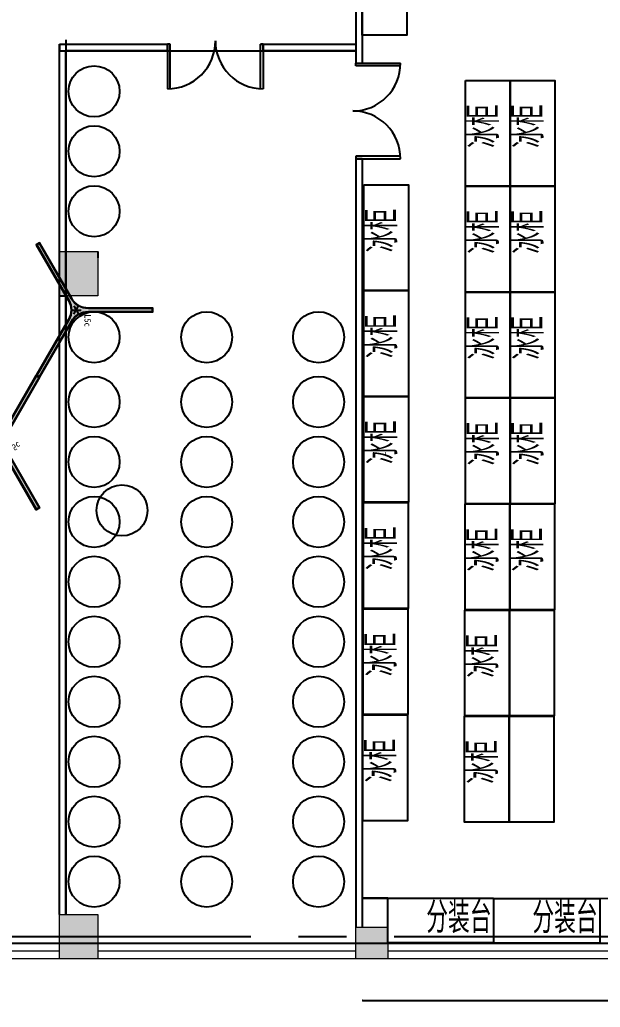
# Model space of a CAD drawing. Header units: millimetres. Extents: x -79903 to 358239, y -413462 to -100990.
# Drawn here: x -39135 to -30027, y -209225 to -193735 of the extents above; entities that cross this region are included whole.
import ezdxf
from ezdxf.enums import TextEntityAlignment as Align

# ---------------------------------------------------------------- set-up
doc = ezdxf.new("R2010")
doc.units = ezdxf.units.MM
doc.header["$LTSCALE"] = 300
doc.linetypes.add('CENTER', pattern=[2, 1.25, -0.25, 0.25, -0.25])
doc.layers.get('DEFPOINTS').update_dxf_attribs({"color": 250})
for name, color, linetype in [('204-天花灯具', 1, 'Continuous'), ('A—轴线', 1, 'CENTER'), ('A—轴线尺寸', 1, 'Continuous'), ('C—平顶—填充01(线状)', 8, 'Continuous'), ('C—平顶—灯具', 1, 'Continuous')]:
    doc.layers.add(name, color=color, linetype=linetype)
for name, color, linetype, lineweight in [('Q-01 原始墙柱', 7, 'Continuous', 0), ('Q-02 墙柱填充', 250, 'Continuous', 0), ('Q-11 建筑幕墙', 60, 'Continuous', 0)]:
    doc.layers.add(name, color=color, linetype=linetype, lineweight=lineweight)
doc.styles.add('ADD-dim', font='isocp.shx', dxfattribs={"width": 0.7, "bigfont": 'hztxt.shx'})
doc.styles.add('CVD', font='isocp.shx', dxfattribs={"width": 0.7, "bigfont": 'hztxt.shx'})
doc.styles.add('黑体', font='simhei.ttf', dxfattribs={"width": 0.8})
doc.dimstyles.new('ADD-(模型空间)', dxfattribs={"dimscale": 100, "dimtxt": 3, "dimasz": 1, "dimexe": 1, "dimexo": 1, "dimgap": 0.4, "dimtad": 1, "dimdec": 0, "dimrnd": 5, "dimzin": 0, "dimdsep": 46, "dimtxsty": 'ADD-dim', "dimblk1": 'DIM1', "dimblk2": 'DIM1', "dimsah": 1, "dimcen": 2, "dimclrd": 33, "dimclre": 33, "dimclrt": 4, "dimadec": 0, "dimazin": 0, "dimtfac": 2, "dimtdec": 0, "dimtix": 1, "dimtmove": 2, "dimatfit": 3, "dimldrblk": 'HBA_Leader_Arrow', "dimfxl": 5, "dimfxlon": 1, "dimtolj": 1, "dimtzin": 0, "dimarcsym": 0})
doc.dimstyles.new('布局1：100', dxfattribs={"dimtxt": 2.5, "dimasz": 1, "dimexe": 1, "dimexo": 1, "dimgap": 0.3, "dimtad": 1, "dimdec": 0, "dimlfac": 100, "dimrnd": 5, "dimzin": 0, "dimdsep": 46, "dimtxsty": 'CVD', "dimblk1": 'DIM1', "dimblk2": 'DIM1', "dimsah": 1, "dimcen": 2, "dimclrd": 9, "dimclre": 9, "dimclrt": 1, "dimadec": 0, "dimazin": 0, "dimtfac": 2, "dimtdec": 0, "dimtix": 1, "dimtmove": 2, "dimatfit": 3, "dimldrblk": 'HBA_Leader_Arrow', "dimfxl": 4, "dimfxlon": 1, "dimtolj": 1, "dimtzin": 0, "dimarcsym": 0})

# ---------------------------------------------------------------- blocks, each defined once
blk = doc.blocks.new('DIM1')
at = {"color": 8}
blk.add_line((-1.071428571420256, 0), (1.071428571420256, 0), dxfattribs=at)
at = {"const_width": 0.3571428571369176}
blk.add_lwpolyline([(-0.5, -0.5), (0.5, 0.5)], dxfattribs=at)
blk = doc.blocks.new('*D421')
at = {"layer": 'A—轴线尺寸', "color": 33, "lineweight": -2, "transparency": 16777216}
for p, q in [((-2152.406210180788, -3.461333177896375e-13), (-2752.406210180788, -4.426206767702356e-13)), ((-2652.406210180788, -100.0000000000005), (-2652.406210180788, -900.0000000000025)), ((-2152.406210180787, -1000.000000000002), (-2752.406210180787, -1000.000000000003))]:
    blk.add_line(p, q, dxfattribs=at)
at = {"layer": 'DEFPOINTS', "color": 0, "transparency": 16777216}
for p in [(0, 0), (-2652.406210180788, -1000.000000000003), (10280.50964247337, -1000)]:
    blk.add_point(p, dxfattribs=at)
at = {"layer": 'A—轴线尺寸', "color": 33, "lineweight": -2, "transparency": 16777216, "xscale": 100, "yscale": 100, "zscale": 100}
for p, rotation in [((-2652.406210180788, -4.265394502734693e-13), 90), ((-2652.406210180788, -1000.000000000003), 270)]:
    blk.add_blockref('DIM1', p, dxfattribs=dict(at, rotation=rotation))
at = {"layer": 'A—轴线尺寸', "color": 4, "transparency": 16777216, "insert": (-2842.406210180787, -500.0000000000006), "char_height": 300, "attachment_point": 5, "rotation": 90, "style": 'ADD-dim'}
blk.add_mtext('\\A1;1000', dxfattribs=at)
blk = doc.blocks.new('HBA_Leader_Arrow')
blk.add_line((0, 0), (-1, -2.5011e-12))
at = {"extrusion": (0, 0, -1)}
blk.add_lwpolyline([(0, 0), (0.5972653364297003, -1.064895548016236), (0.9647843767884297, -0.7876872378553799), (0.0743038223095027, 5.9117e-12), (0.9647843767884297, 0.7876872378503778), (0.5972653364301542, 1.064895548012827)], close=True, dxfattribs=at)
for points in [[(-0.9647843767920676, 0.7876872378503778), (-0.5972653364351564, 1.064895548013055), (-0.0743038223163239, -2.274e-13), (0, 0)], [(-0.9647843767884297, -0.7876872378553799), (-0.5972653364297003, -1.064895548016236), (-0.0743038223163239, -2.274e-13), (0, 0)]]:
    blk.add_solid(points)
blk = doc.blocks.new('门')
for p, q in [((-19710.55547123891, -199017.7762030959), (-19010.5554712389, -199017.7762030959)), ((-19011.67697642148, -199058.7762030959), (-19710.55547123891, -199058.7762030959)), ((-19011.67697642148, -200476.7762030959), (-19710.55547123891, -200476.7762030959)), ((-19710.55547123891, -200476.7762030959), (-19710.55547123891, -200517.7762030959)), ((-19710.55547123891, -200517.7762030959), (-19010.5554712389, -200517.7762030959))]:
    blk.add_line(p, q)
for centre, start, end in [((-19760.5554712389, -199017.7762030959), 269.9999999999989, 0), ((-19760.5554712389, -200517.7762030959), 0, 90.00000000000114)]:
    blk.add_arc(centre, 750, start, end)
blk = doc.blocks.new('*D482')
at = {"layer": '204-天花灯具', "color": 9, "lineweight": -2, "transparency": 16777216}
for p, q in [((-33760.55547123891, -209117.3450572198), (-33760.55547123891, -209121.3450572198)), ((-25604.14060345734, -209117.3450572198), (-25604.14060345734, -209121.3450572198)), ((-33759.55547123891, -209120.3450572198), (-25605.14060345734, -209120.3450572198))]:
    blk.add_line(p, q, dxfattribs=at)
at = {"layer": 'DEFPOINTS', "color": 0, "transparency": 16777216}
for p in [(-33760.55547123891, -207967.7762030959), (-25604.14060345734, -208137.4218958175), (-25604.14060345734, -209120.3450572198)]:
    blk.add_point(p, dxfattribs=at)
at = {"layer": '204-天花灯具', "color": 9, "lineweight": -2, "transparency": 16777216, "rotation": 180}
blk.add_blockref('DIM1', (-33760.55547123891, -209120.3450572198), dxfattribs=at)
at = {"layer": '204-天花灯具', "color": 9, "lineweight": -2, "transparency": 16777216}
blk.add_blockref('DIM1', (-25604.14060345734, -209120.3450572198), dxfattribs=at)
at = {"layer": '204-天花灯具', "color": 1, "transparency": 16777216, "insert": (-29682.34803734813, -209118.7950572199), "char_height": 2.5, "attachment_point": 5, "style": 'CVD'}
blk.add_mtext('\\A1;815640', dxfattribs=at)
blk = doc.blocks.new('A$C4F982922')
at = {"layer": 'C—平顶—填充01(线状)'}
h = blk.add_hatch(color=7, dxfattribs=at)
h.dxf.hatch_style = 1
h.set_gradient(color1=(255, 255, 255), color2=(128, 128, 128), rotation=45, tint=1, name='INVCYLINDER')
edge = h.paths.add_edge_path()
edge.add_arc((-2.533197402954102e-07, -381.0511775016785), 305.0000000829427, 60.000000005763525, 119.9999999942365, ccw=False)
edge.add_line((152.4999997615814, -116.9134292602539), (1022.400357633829, -619.1506350040436))
edge.add_line((1022.400357633829, -619.1506350040436), (1047.400357618928, -575.8493649959564))
edge.add_line((1047.400357618928, -575.8493649959564), (177.5000001043081, -73.61215949058533))
edge.add_arc((330.0000002086163, 190.5255887508392), 305.0000001276462, 180, 239.9999999912181, ccw=False)
edge.add_line((25.00000010430813, 190.5255887508392), (25.00000010430813, 1195))
edge.add_line((25.00000010430813, 1195), (-24.99999989569187, 1195))
edge.add_line((-24.99999989569187, 1195), (-24.99999989569187, 190.5255885124207))
edge.add_arc((-329.9999998956919, 190.5255885124207), 305, -60.000000010611984, 0, ccw=False)
edge.add_line((-177.499999910593, -73.6121597290039), (-1047.400357410312, -575.8493649959564))
edge.add_line((-1047.400357410312, -575.8493649959564), (-1022.400357425213, -619.1506350040436))
edge.add_line((-1022.400357425213, -619.1506350040436), (-152.5000002682209, -116.9134292602539))
at = {"layer": 'C—平顶—灯具', "color": 1}
for p, q in [((-65.86225190758705, -38.02558875083923), (65.86225190758705, 38.02558875083923)), ((65.86225163936615, -38.02558898925781), (-65.86225171387196, 38.02558851242065)), ((-2.533197402954102e-07, -76.05117750167847), (-2.384185791015625e-07, 76.05117726325989))]:
    blk.add_line(p, q, dxfattribs=at)
at = {"layer": 'C—平顶—灯具'}
blk.add_lwpolyline([(-150.0000002682209, -121.2435562610626, -0.2679491924618589), (149.9999997615814, -121.2435562610626), (1024.230484649539, -625.9807620048523), (1054.230484649539, -574.0192379951477), (180.0000001043081, -69.28203248977661, -0.2679491924244569), (30.00000010430813, 190.5255887508392), (30.00000010430813, 1200), (-29.99999989569187, 1200), (-29.99999989569187, 190.5255885124207, -0.2679491925328428), (-179.999999910593, -69.28203272819519), (-1054.230484440923, -574.0192379951477), (-1024.230484440923, -625.9807620048523), (-150.0000002682209, -121.2435562610626)], format="xyb", dxfattribs=at)
at = {"layer": 'C—平顶—灯具', "color": 8}
blk.add_lwpolyline([(-152.5000002682209, -116.9134292602539, -0.2679491924613551), (152.4999997615814, -116.9134292602539), (1022.400357633829, -619.1506350040436), (1047.400357618928, -575.8493649959564), (177.5000001043081, -73.61215949058533, -0.2679491924086531), (25.00000010430813, 190.5255887508392), (25.00000010430813, 1195), (-24.99999989569187, 1195), (-24.99999989569187, 190.5255885124207, -0.2679491925152621), (-177.499999910593, -73.6121597290039), (-1047.400357410312, -575.8493649959564), (-1022.400357425213, -619.1506350040436)], format="xyb", close=True, dxfattribs=at)
at = {"layer": 'C—平顶—灯具', "style": '黑体', "width": 0.8}
blk.add_text('L5c', height=100, dxfattribs=at).set_placement((163.7686675935984, 180.2149171829224, 75.29647824816585), align=Align.MIDDLE_CENTER)
blk = doc.blocks.new('*D495')
at = {"layer": '204-天花灯具', "color": 9, "lineweight": -2, "transparency": 16777216}
for p, q in [((-33395.65379801986, -200534.7389719221), (-33396.65379801986, -200534.7389719221)), ((-33394.65379801986, -200534.7389719221), (-33394.65379801986, -200533.7389719221)), ((-33394.65379801986, -200534.7389719221), (-33394.65379801986, -200533.7389719221)), ((-33393.65379801986, -200534.7389719221), (-33392.65379801986, -200534.7389719221))]:
    blk.add_line(p, q, dxfattribs=at)
at = {"layer": 'DEFPOINTS', "color": 0, "transparency": 16777216}
blk.add_point((-33394.65379801986, -200534.7389719221), dxfattribs=at)
blk.add_point((-33394.65379801986, -200534.7389719221), dxfattribs=at)
blk.add_point((-33394.65379801986, -200534.7389719221), dxfattribs=at)
at = {"layer": '204-天花灯具', "color": 9, "lineweight": -2, "transparency": 16777216}
blk.add_blockref('DIM1', (-33394.65379801986, -200534.7389719221), dxfattribs=at)
at = {"layer": '204-天花灯具', "color": 9, "lineweight": -2, "transparency": 16777216, "rotation": 180}
blk.add_blockref('DIM1', (-33394.65379801986, -200534.7389719221), dxfattribs=at)
at = {"layer": '204-天花灯具', "color": 1, "transparency": 16777216, "insert": (-33394.65379801986, -200533.1889719221), "char_height": 2.5, "attachment_point": 5, "style": 'CVD'}
blk.add_mtext('\\A1;0', dxfattribs=at)
blk = doc.blocks.new('A$C5AE9663F')
at = {"layer": 'A—轴线', "color": 24, "linetype": 'CENTER', "ltscale": 10}
blk.add_line((29900, 0), (-4400, 0), dxfattribs=at)
at = {"layer": 'A—轴线尺寸'}
dim = blk.add_linear_dim(base=(-2652.406210180788, -1000.000000000003), p1=(0, 0), p2=(10280.50964247336, -1000), angle=90, dimstyle='ADD-(模型空间)', dxfattribs=at)
dim.commit()
dim.dimension.update_dxf_attribs({"geometry": '*D421', "text_midpoint": (-2842.406210180787, -500.0000000000006)})

msp = doc.modelspace()

# ---------------------------------------------------------------- hatches: boundary and pattern name
at = {"layer": 'Q-02 墙柱填充'}
h = msp.add_hatch(color=252, dxfattribs=at)
h.dxf.hatch_style = 1
h.paths.add_polyline_path([(-47110.55547123891, -186967.7762030959), (-47710.55547123891, -186967.7762030959), (-47710.55547123891, -187667.7762030959), (-47110.55547123891, -187667.7762030959)])
h.paths.add_polyline_path([(-42560.55547123891, -187167.7762030959), (-43060.55547123891, -187167.7762030959), (-43060.55547123891, -187667.7762030959), (-42560.55547123891, -187667.7762030959)])
h.paths.add_polyline_path([(-37910.55547123891, -186967.7762030959), (-38510.55547123891, -186967.7762030959), (-38510.55547123891, -187667.7762030959), (-37910.55547123891, -187667.7762030959)])
h.paths.add_polyline_path([(-33360.55547123891, -187167.7762030959), (-33860.55547123891, -187167.7762030959), (-33860.55547123891, -187667.7762030959), (-33360.55547123891, -187667.7762030959)])
h.paths.add_polyline_path([(-28710.55547123891, -186967.7762030959), (-29310.55547123891, -186967.7762030959), (-29310.55547123891, -187667.7762030959), (-28710.55547123891, -187667.7762030959)])
h.paths.add_polyline_path([(-19510.55547123891, -186967.7762030959), (-20110.55547123891, -186967.7762030959), (-20110.55547123891, -187667.7762030959), (-19510.55547123891, -187667.7762030959)])
h.paths.add_polyline_path([(-19510.55547123891, -193267.7762030959), (-20110.55547123891, -193267.7762030959), (-20110.55547123891, -193967.7762030959), (-19510.55547123891, -193967.7762030959)])
h.paths.add_polyline_path([(-28710.55547123891, -193267.7762030959), (-29310.55547123891, -193267.7762030959), (-29310.55547123891, -193967.7762030959), (-28710.55547123891, -193967.7762030959)])
h.paths.add_polyline_path([(-28710.55547123891, -197367.7762030959), (-29310.55547123891, -197367.7762030959), (-29310.55547123891, -198067.7762030959), (-28710.55547123891, -198067.7762030959)])
h.paths.add_polyline_path([(-19510.55547123891, -197367.7762030959), (-20110.55547123891, -197367.7762030959), (-20110.55547123891, -198067.7762030959), (-19510.55547123891, -198067.7762030959)])
h.paths.add_polyline_path([(-37910.55547123891, -197367.7762030959), (-38510.55547123891, -197367.7762030959), (-38510.55547123891, -198067.7762030959), (-37910.55547123891, -198067.7762030959)])
h.paths.add_polyline_path([(-47110.55547123891, -197367.7762030959), (-47710.55547123891, -197367.7762030959), (-47710.55547123891, -198067.7762030959), (-47110.55547123891, -198067.7762030959)])
h.paths.add_polyline_path([(-47110.55547123891, -207767.7762030959), (-47710.55547123891, -207767.7762030959), (-47710.55547123891, -208467.7762030959), (-47110.55547123891, -208467.7762030959)])
h.paths.add_polyline_path([(-37910.55547123891, -207767.7762030959), (-38510.55547123891, -207767.7762030959), (-38510.55547123891, -208467.7762030959), (-37910.55547123891, -208467.7762030959)])
h.paths.add_polyline_path([(-33360.55547123891, -207967.7762030959), (-33860.55547123891, -207967.7762030959), (-33860.55547123891, -208467.7762030959), (-33360.55547123891, -208467.7762030959)])
h.paths.add_polyline_path([(-28710.55547123891, -207767.7762030959), (-29310.55547123891, -207767.7762030959), (-29310.55547123891, -208467.7762030959), (-28710.55547123891, -208467.7762030959)])
h.paths.add_polyline_path([(-24160.55547123891, -207967.7762030959), (-24660.55547123891, -207967.7762030959), (-24660.55547123891, -208467.7762030959), (-24160.55547123891, -208467.7762030959)])
h.paths.add_polyline_path([(-19510.55547123891, -207767.7762030959), (-20110.55547123891, -207767.7762030959), (-20110.55547123891, -208467.7762030959), (-19510.55547123891, -208467.7762030959)])
h = msp.add_hatch(color=252, dxfattribs=at)
h.dxf.hatch_style = 1
h.paths.add_polyline_path([(-47110.55547123891, -186967.7762030959), (-47710.55547123891, -186967.7762030959), (-47710.55547123891, -187667.7762030959), (-47110.55547123891, -187667.7762030959)])
h.paths.add_polyline_path([(-42560.55547123891, -187167.7762030959), (-43060.55547123891, -187167.7762030959), (-43060.55547123891, -187667.7762030959), (-42560.55547123891, -187667.7762030959)])
h.paths.add_polyline_path([(-37910.55547123891, -186967.7762030959), (-38510.55547123891, -186967.7762030959), (-38510.55547123891, -187667.7762030959), (-37910.55547123891, -187667.7762030959)])
h.paths.add_polyline_path([(-33360.55547123891, -187167.7762030959), (-33860.55547123891, -187167.7762030959), (-33860.55547123891, -187667.7762030959), (-33360.55547123891, -187667.7762030959)])
h.paths.add_polyline_path([(-28710.55547123891, -186967.7762030959), (-29310.55547123891, -186967.7762030959), (-29310.55547123891, -187667.7762030959), (-28710.55547123891, -187667.7762030959)])
h.paths.add_polyline_path([(-19510.55547123891, -186967.7762030959), (-20110.55547123891, -186967.7762030959), (-20110.55547123891, -187667.7762030959), (-19510.55547123891, -187667.7762030959)])
h.paths.add_polyline_path([(-19510.55547123891, -193267.7762030959), (-20110.55547123891, -193267.7762030959), (-20110.55547123891, -193967.7762030959), (-19510.55547123891, -193967.7762030959)])
h.paths.add_polyline_path([(-28710.55547123891, -193267.7762030959), (-29310.55547123891, -193267.7762030959), (-29310.55547123891, -193967.7762030959), (-28710.55547123891, -193967.7762030959)])
h.paths.add_polyline_path([(-28710.55547123891, -197367.7762030959), (-29310.55547123891, -197367.7762030959), (-29310.55547123891, -198067.7762030959), (-28710.55547123891, -198067.7762030959)])
h.paths.add_polyline_path([(-19510.55547123891, -197367.7762030959), (-20110.55547123891, -197367.7762030959), (-20110.55547123891, -198067.7762030959), (-19510.55547123891, -198067.7762030959)])
h.paths.add_polyline_path([(-37910.55547123891, -197367.7762030959), (-38510.55547123891, -197367.7762030959), (-38510.55547123891, -198067.7762030959), (-37910.55547123891, -198067.7762030959)])
h.paths.add_polyline_path([(-47110.55547123891, -197367.7762030959), (-47710.55547123891, -197367.7762030959), (-47710.55547123891, -198067.7762030959), (-47110.55547123891, -198067.7762030959)])
h.paths.add_polyline_path([(-47110.55547123891, -207767.7762030959), (-47710.55547123891, -207767.7762030959), (-47710.55547123891, -208467.7762030959), (-47110.55547123891, -208467.7762030959)])
h.paths.add_polyline_path([(-37910.55547123891, -207767.7762030959), (-38510.55547123891, -207767.7762030959), (-38510.55547123891, -208467.7762030959), (-37910.55547123891, -208467.7762030959)])
h.paths.add_polyline_path([(-33360.55547123891, -207967.7762030959), (-33860.55547123891, -207967.7762030959), (-33860.55547123891, -208467.7762030959), (-33360.55547123891, -208467.7762030959)])
h.paths.add_polyline_path([(-28710.55547123891, -207767.7762030959), (-29310.55547123891, -207767.7762030959), (-29310.55547123891, -208467.7762030959), (-28710.55547123891, -208467.7762030959)])
h.paths.add_polyline_path([(-24160.55547123891, -207967.7762030959), (-24660.55547123891, -207967.7762030959), (-24660.55547123891, -208467.7762030959), (-24160.55547123891, -208467.7762030959)])
h.paths.add_polyline_path([(-19510.55547123891, -207767.7762030959), (-20110.55547123891, -207767.7762030959), (-20110.55547123891, -208467.7762030959), (-19510.55547123891, -208467.7762030959)])

# ---------------------------------------------------------------- linework, layer by layer
for p, q in [((-33860.55547123891, -192617.7762030959), (-33860.55547123891, -194415.9617817447)), ((-33760.55547123891, -192617.7762030959), (-33760.55547123891, -194415.9617817447)), ((-38410.55547123891, -194050.6210796509), (-38410.55547123891, -207767.7762030959)), ((-33860.55547123891, -195915.9617817447), (-33860.55547123891, -207967.7762030959)), ((-33760.55547123891, -195915.9617817447), (-33760.55547123891, -207967.7762030959)), ((-37910.55547123891, -197367.7762030959), (-37910.55547123891, -197467.7762030959)), ((-37910.55547123891, -197367.7762030959), (-37910.55547123891, -197467.7762030959)), ((-38510.55547123891, -198067.7762030959), (-38410.55547123891, -198067.7762030959)), ((-38510.55547123891, -198067.7762030959), (-38410.55547123891, -198067.7762030959))]:
    msp.add_line(p, q)
at = {"color": 4}
for p, q in [((-33360.55547123891, -207513.1195608326), (-33760.55547123891, -207513.1195608326)), ((-33760.55547123891, -207513.1195608326), (-25560.76956240981, -207522.2731348642))]:
    msp.add_line(p, q, dxfattribs=at)
for points in [[(-33860.55547123891, -187667.7762030959), (-47460.55547123891, -187667.7762030959), (-47460.55547123891, -190842.7762030959), (-47110.55547123891, -190842.7762030959), (-47110.55547123891, -198067.7762030959), (-47460.55547123891, -198067.7762030959), (-47460.55547123891, -207767.7762030959), (-47110.55547123891, -207767.7762030959), (-47110.55547123891, -208217.7762030959), (-20110.55547123891, -208217.7762030959), (-20110.55547123891, -207767.7762030959), (-19760.55547123891, -207767.7762030959), (-19760.55547123891, -193967.7762030959), (-20110.55547123891, -193967.7762030959), (-20110.55547123891, -193717.7762030959), (-23010.55547123891, -193717.7762030959), (-23010.55547123891, -188817.7762030959), (-25110.55547123891, -188817.7762030959), (-25110.55547123891, -192417.7762030959), (-29110.55547123891, -192417.7762030959), (-29310.55547123891, -192417.7762030959), (-29310.55547123891, -192317.7762030959), (-33860.55547123891, -192317.7762030959)], [(-33760.55547123891, -192317.7762030959), (-33060.55547123891, -192317.7762030959), (-33060.55547123891, -193977.7762030959), (-33760.55547123891, -193977.7762030959)], [(-32141.56102053746, -194686.0209923211), (-31441.56102053746, -194686.0209923211), (-31441.56102053746, -196346.0209923211), (-32141.56102053746, -196346.0209923211)], [(-31441.56102053746, -194686.0209923211), (-30741.56102053746, -194686.0209923211), (-30741.56102053746, -196346.0209923211), (-31441.56102053746, -196346.0209923211)], [(-33737.28628613055, -196324.1541303191), (-33037.28628613055, -196324.1541303191), (-33037.28628613055, -197984.1541303191), (-33737.28628613055, -197984.1541303191)], [(-32141.56102053746, -196346.0209923211), (-31441.56102053746, -196346.0209923211), (-31441.56102053746, -198006.0209923211), (-32141.56102053746, -198006.0209923211)], [(-31441.56102053746, -196346.0209923211), (-30741.56102053746, -196346.0209923211), (-30741.56102053746, -198006.0209923211), (-31441.56102053746, -198006.0209923211)], [(-33737.28628613055, -197984.1541303191), (-33037.28628613055, -197984.1541303191), (-33037.28628613055, -199644.1541303191), (-33737.28628613055, -199644.1541303191)], [(-32141.56102053746, -198006.0209923211), (-31441.56102053746, -198006.0209923211), (-31441.56102053746, -199666.0209923211), (-32141.56102053746, -199666.0209923211)], [(-31441.56102053746, -198006.0209923211), (-30741.56102053746, -198006.0209923211), (-30741.56102053746, -199666.0209923211), (-31441.56102053746, -199666.0209923211)], [(-33737.28628613055, -199644.1541303191), (-33037.28628613055, -199644.1541303191), (-33037.28628613055, -201304.1541303191), (-33737.28628613055, -201304.1541303191)], [(-32141.56102053746, -199666.0209923211), (-31441.56102053746, -199666.0209923211), (-31441.56102053746, -201326.0209923211), (-32141.56102053746, -201326.0209923211)], [(-31441.56102053746, -199666.0209923211), (-30741.56102053746, -199666.0209923211), (-30741.56102053746, -201326.0209923211), (-31441.56102053746, -201326.0209923211)], [(-33741.94012315222, -201308.8785448745), (-33041.94012315222, -201308.8785448745), (-33041.94012315222, -202968.8785448745), (-33741.94012315222, -202968.8785448745)], [(-32146.21485755913, -201330.7454068764), (-31446.21485755913, -201330.7454068764), (-31446.21485755913, -202990.7454068764), (-32146.21485755913, -202990.7454068764)], [(-31446.21485755913, -201330.7454068764), (-30746.21485755913, -201330.7454068764), (-30746.21485755913, -202990.7454068764), (-31446.21485755913, -202990.7454068764)], [(-33746.59396017389, -202973.6029594298), (-33046.59396017389, -202973.6029594298), (-33046.59396017389, -204633.6029594298), (-33746.59396017389, -204633.6029594298)], [(-32150.8686945808, -202995.4698214318), (-31450.8686945808, -202995.4698214318), (-31450.8686945808, -204655.4698214318), (-32150.8686945808, -204655.4698214318)], [(-31450.8686945808, -202995.4698214318), (-30750.8686945808, -202995.4698214318), (-30750.8686945808, -204655.4698214318), (-31450.8686945808, -204655.4698214318)], [(-33751.24779719557, -204638.3273739852), (-33051.24779719557, -204638.3273739852), (-33051.24779719557, -206298.3273739852), (-33751.24779719557, -206298.3273739852)], [(-32155.52253160248, -204660.1942359871), (-31455.52253160248, -204660.1942359871), (-31455.52253160248, -206320.1942359871), (-32155.52253160248, -206320.1942359871)], [(-31455.52253160248, -204660.1942359871), (-30755.52253160248, -204660.1942359871), (-30755.52253160248, -206320.1942359871), (-31455.52253160248, -206320.1942359871)], [(-31700.55547123891, -207513.1195608326), (-31700.55547123891, -208213.1195608326), (-33360.55547123891, -208213.1195608326), (-33360.55547123891, -207513.1195608326)], [(-30035.83105668356, -207517.7762030959), (-30035.83105668356, -208217.7762030959), (-31695.83105668356, -208217.7762030959), (-31695.83105668356, -207517.7762030959)]]:
    msp.add_lwpolyline(points, close=True)
at = {"layer": '204-天花灯具', "color": 0}
for p, q in [((-38410.55547123891, -194050.6210796509), (-38410.55547123891, -194050.6210796509)), ((-38510.55547123891, -207767.7762030959), (-38510.55547123891, -194117.7762030959)), ((-38510.55547123891, -194117.7762030959), (-36815.591466552, -194117.7762030959)), ((-38510.55547123891, -207767.7762030959), (-38510.55547123891, -194117.7762030959)), ((-38510.55547123891, -194117.7762030959), (-36815.591466552, -194117.7762030959)), ((-38509.86673071655, -194120.7970154868), (-38509.86673071655, -194220.7970154868)), ((-38509.86673071655, -194220.7970154868), (-33860.55547123891, -194220.7970154866)), ((-38410.55547123891, -194217.7762030959), (-36815.591466552, -194217.7762030958)), ((-38410.55547123891, -207767.7762030959), (-38410.55547123891, -194217.7762030959)), ((-38410.55547123891, -194217.7762030959), (-36815.591466552, -194217.7762030958)), ((-38410.55547123891, -207767.7762030959), (-38410.55547123891, -194217.7762030959)), ((-36815.591466552, -194217.7762030959), (-36815.591466552, -194117.7762030959)), ((-36815.591466552, -194217.7762030959), (-36815.591466552, -194117.7762030959)), ((-35315.591466552, -194117.7762030959), (-35356.591466552, -194117.7762030959)), ((-35315.591466552, -194117.7762030959), (-35356.591466552, -194117.7762030959)), ((-35356.591466552, -194117.7762030959), (-33860.55547123891, -194117.7762030959)), ((-35315.591466552, -194217.7762030959), (-35315.591466552, -194117.7762030959)), ((-35315.591466552, -194117.7762030959), (-33860.55547123891, -194117.7762030959)), ((-35315.591466552, -194117.7762030959), (-35315.591466552, -194117.7762030959)), ((-35315.591466552, -194117.7762030959), (-33860.55547123891, -194117.7762030959)), ((-35315.591466552, -194217.7762030959), (-35315.591466552, -194117.7762030959)), ((-35315.591466552, -194117.7762030959), (-35315.591466552, -194117.7762030959)), ((-35315.591466552, -194217.7762030959), (-33860.55547123891, -194217.7762030959)), ((-35315.591466552, -194217.7762030959), (-33860.55547123891, -194217.7762030959)), ((-33860.55547123891, -194415.9617817447), (-33760.55547123891, -194415.9617817447)), ((-33860.55547123891, -194456.9617817447), (-33860.55547123891, -194415.9617817447)), ((-33760.55547123891, -195915.9617817447), (-33860.55547123891, -195915.9617817447))]:
    msp.add_line(p, q, dxfattribs=at)
for centre in [(-37968.25676895643, -194858.0707385588), (-37968.25676895643, -194858.0707385588), (-37968.25676895643, -195798.4823264227), (-37968.25676895643, -195798.4823264227), (-37968.25676895643, -196739.0603586502), (-37968.25676895643, -196739.0603586502), (-37968.25676895643, -198714.1200315214), (-37968.25676895643, -198714.1200315214), (-37968.25676895643, -198714.1200315214), (-37968.25676895643, -198714.1200315214), (-36201.8971880452, -198714.1200315214), (-36201.8971880452, -198714.1200315214), (-34447.06586621143, -198714.1200315214), (-34447.06586621143, -198714.1200315214), (-37968.25676895643, -199729.6204691808), (-37968.25676895643, -199729.6204691808), (-37968.25676895643, -199729.6204691808), (-37968.25676895643, -199729.6204691808), (-36201.8971880452, -199729.6204691808), (-36201.8971880452, -199729.6204691808), (-34447.06586621143, -199729.6204691808), (-34447.06586621143, -199729.6204691808), (-37968.25676895643, -200670.1985014082), (-37968.25676895643, -200670.1985014082), (-37968.25676895643, -200670.1985014082), (-37968.25676895643, -200670.1985014082), (-36201.8971880452, -200670.1985014082), (-36201.8971880452, -200670.1985014082), (-34447.06586621143, -200670.1985014082), (-34447.06586621143, -200670.1985014082), (-37530.91473153117, -201431.3953289264), (-37968.25676895643, -201610.7765336357), (-37968.25676895643, -201610.7765336357), (-37968.25676895643, -201610.7765336357), (-37968.25676895643, -201610.7765336357), (-36201.8971880452, -201610.7765336357), (-36201.8971880452, -201610.7765336357), (-34447.06586621143, -201610.7765336357), (-34447.06586621143, -201610.7765336357), (-37968.25676895643, -202551.3545658631), (-37968.25676895643, -202551.3545658631), (-37968.25676895643, -202551.3545658631), (-37968.25676895643, -202551.3545658631), (-36201.8971880452, -202551.3545658631), (-36201.8971880452, -202551.3545658631), (-34447.06586621143, -202551.3545658631), (-34447.06586621143, -202551.3545658631), (-37968.25676895643, -203491.9325980906), (-37968.25676895643, -203491.9325980906), (-37968.25676895643, -203491.9325980906), (-37968.25676895643, -203491.9325980906), (-36201.8971880452, -203491.9325980906), (-36201.8971880452, -203491.9325980906), (-34447.06586621143, -203491.9325980906), (-34447.06586621143, -203491.9325980906), (-37968.25676895643, -204432.5106303181), (-37968.25676895643, -204432.5106303181), (-37968.25676895643, -204432.5106303181), (-37968.25676895643, -204432.5106303181), (-36201.8971880452, -204432.5106303181), (-36201.8971880452, -204432.5106303181), (-34447.06586621143, -204432.5106303181), (-34447.06586621143, -204432.5106303181), (-37968.25676895643, -205373.0886625455), (-37968.25676895643, -205373.0886625455), (-37968.25676895643, -205373.0886625455), (-37968.25676895643, -205373.0886625455), (-36201.8971880452, -205373.0886625455), (-36201.8971880452, -205373.0886625455), (-34447.06586621143, -205373.0886625455), (-34447.06586621143, -205373.0886625455), (-37968.25676895643, -206313.666694773), (-37968.25676895643, -206313.666694773), (-37968.25676895643, -206313.666694773), (-37968.25676895643, -206313.666694773), (-36201.8971880452, -206313.666694773), (-36201.8971880452, -206313.666694773), (-34447.06586621143, -206313.666694773), (-34447.06586621143, -206313.666694773), (-37968.25676895643, -207254.2447270005), (-37968.25676895643, -207254.2447270005), (-37968.25676895643, -207254.2447270005), (-37968.25676895643, -207254.2447270005), (-36201.8971880452, -207254.2447270005), (-36201.8971880452, -207254.2447270005), (-34447.06586621143, -207254.2447270005), (-34447.06586621143, -207254.2447270005)]:
    msp.add_circle(centre, 400, dxfattribs=at)
at = {"layer": 'Q-01 原始墙柱'}
for points in [[(-38510.55547123891, -197367.7762030959), (-37910.55547123891, -197367.7762030959), (-37910.55547123891, -198067.7762030959), (-38510.55547123891, -198067.7762030959)], [(-38510.55547123891, -197367.7762030959), (-37910.55547123891, -197367.7762030959), (-37910.55547123891, -198067.7762030959), (-38510.55547123891, -198067.7762030959)], [(-38510.55547123891, -207767.7762030959), (-37910.55547123891, -207767.7762030959), (-37910.55547123891, -208467.7762030959), (-38510.55547123891, -208467.7762030959)], [(-33860.55547123891, -207967.7762030959), (-33360.55547123891, -207967.7762030959), (-33360.55547123891, -208467.7762030959), (-33860.55547123891, -208467.7762030959)]]:
    msp.add_lwpolyline(points, close=True, dxfattribs=at)
at = {"layer": 'Q-11 建筑幕墙', "color": 4}
for p, q in [((-38510.55547123891, -208217.7762030959), (-42510.55547123891, -208217.7762030959)), ((-38510.55547123891, -208342.7762030959), (-42510.55547123891, -208342.7762030959)), ((-33860.55547123891, -208217.7762030959), (-37910.55547123891, -208217.7762030959)), ((-33860.55547123891, -208342.7762030959), (-37910.55547123891, -208342.7762030959)), ((-29310.55547123891, -208217.7762030959), (-33360.55547123891, -208217.7762030959)), ((-29310.55547123891, -208342.7762030959), (-33360.55547123891, -208342.7762030959)), ((-38510.55547123891, -208467.7762030959), (-42510.55547123891, -208467.7762030959)), ((-33860.55547123891, -208467.7762030959), (-37910.55547123891, -208467.7762030959)), ((-29310.55547123891, -208467.7762030959), (-33360.55547123891, -208467.7762030959))]:
    msp.add_line(p, q, dxfattribs=at)

# ---------------------------------------------------------------- block references
at = {"color": 4, "rotation": 270}
msp.add_blockref('门', (163702.1847365439, -213828.3316743349), dxfattribs=at)
msp.add_blockref('门', (163702.1847365439, -213828.3316743349), dxfattribs=at)
at = {"color": 4}
msp.add_blockref('门', (-14150, 4601.814421351184), dxfattribs=at)
at = {"layer": 'A—轴线'}
msp.add_blockref('A$C5AE9663F', (-47410.5535705213, -208117.7690574527), dxfattribs=at)
at = {"layer": 'C—平顶—灯具', "rotation": 269.9999999220948}
msp.add_blockref('A$C4F982922', (-38249.29869144759, -198288.3944198578), dxfattribs=at)
at = {"layer": 'C—平顶—灯具', "xscale": -1, "rotation": 209.9999945473525}
msp.add_blockref('A$C4F982922', (-39449.29879313312, -200366.8553335159), dxfattribs=at)

# ---------------------------------------------------------------- texts
at = {"char_height": 488.1517312982092, "attachment_point": 1, "rotation": 90, "style": 'CVD'}
for insert in [(-32102.8438165116, -195742.5487367078), (-31402.8438165116, -195742.5487367078), (-33698.56908210469, -197380.6818747059), (-32102.8438165116, -197402.5487367078), (-31402.8438165116, -197402.5487367078), (-33698.56908210469, -199040.6818747059), (-32102.8438165116, -199062.5487367078), (-31402.8438165116, -199062.5487367078), (-33698.56908210469, -200700.6818747059), (-32102.8438165116, -200722.5487367078), (-31402.8438165116, -200722.5487367078), (-33703.22291912636, -202365.4062892612), (-32107.49765353327, -202387.2731512632), (-31407.49765353327, -202387.2731512632), (-33707.87675614803, -204030.1307038166), (-32112.15149055494, -204051.9975658185), (-33712.53059316971, -205694.8551183719), (-32116.80532757662, -205716.7219803739)]:
    msp.add_mtext_dynamic_manual_height_columns('冰柜', width=1122.560838748128, gutter_width=244.0758656491046, heights=[0], dxfattribs=dict(at, insert=insert))
at = {"char_height": 488.1517312982092, "attachment_point": 1, "style": 'CVD'}
for insert in [(-32757.08321562564, -207571.6511247391), (-31092.35880107028, -207576.3049617608)]:
    msp.add_mtext_dynamic_manual_height_columns('分装台', width=1122.560838748128, gutter_width=244.0758656491046, heights=[0], dxfattribs=dict(at, insert=insert))

# ---------------------------------------------------------------- dimensions: what is measured, and where the dimension line sits
at = {"layer": '204-天花灯具', "color": 0}
dim = msp.add_linear_dim(base=(-33394.65379801986, -200534.7389719221), p1=(-33394.65379801986, -200534.7389719221), p2=(-33394.65379801986, -200534.7389719221), dimstyle='布局1：100', override={"dimfxl": 3}, dxfattribs=at)
dim.commit()
dim.dimension.update_dxf_attribs({"geometry": '*D495', "text_midpoint": (-33394.65379801986, -200533.1889719221)})
at = {"layer": '204-天花灯具'}
dim = msp.add_linear_dim(base=(-25604.14060345734, -209120.3450572198), p1=(-33760.55547123891, -207967.7762030959), p2=(-25604.14060345734, -208137.4218958175), dimstyle='布局1：100', override={"dimfxl": 3}, dxfattribs=at)
dim.commit()
dim.dimension.update_dxf_attribs({"geometry": '*D482', "text_midpoint": (-29682.34803734813, -209118.7950572199)})

doc.saveas('drawing.dxf')
